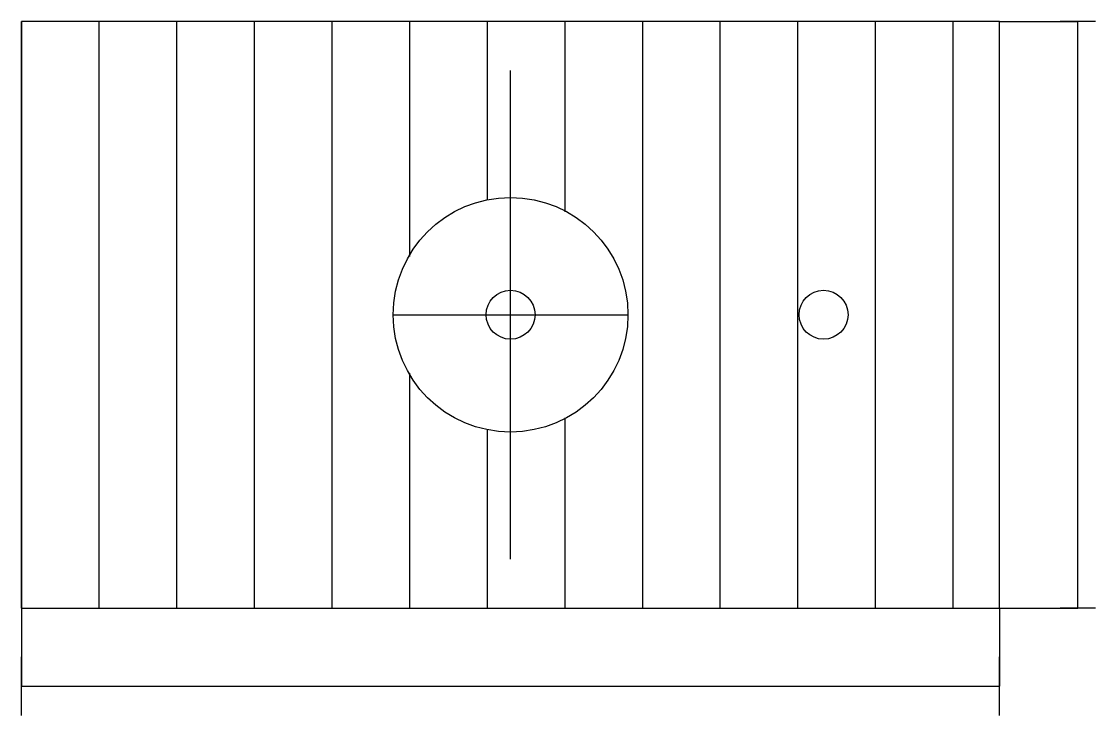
# Model space of a CAD drawing. Header units: metres. Extents: x 0 to 1.1, y -0.11 to 0.6.
import ezdxf

# ---------------------------------------------------------------- set-up
doc = ezdxf.new("R2010")
doc.units = ezdxf.units.M
doc.linetypes.add('CENTER', pattern=[2, 1.25, -0.25, 0.25, -0.25])
for name, color, linetype in [('CENTER', 3, 'CENTER'), ('DIMENSIONS', 7, 'CONTINUOUS'), ('PLATE', 7, 'CONTINUOUS'), ('SECTION', 8, 'CONTINUOUS'), ('SYMBOL', 7, 'CONTINUOUS')]:
    doc.layers.add(name, color=color, linetype=linetype)

# ---------------------------------------------------------------- blocks, each defined once
blk = doc.blocks.new('PIN_MARK')
at = {"layer": 'SYMBOL'}
blk.add_circle((0, 0), 0.025, dxfattribs=at)

msp = doc.modelspace()

# ---------------------------------------------------------------- hatches: boundary and pattern name
at = {"layer": 'SECTION'}
h = msp.add_hatch(dxfattribs=at)
h.set_pattern_fill('ANSI31', color=256, scale=0.025, angle=45)
h.paths.add_polyline_path([(0, 0), (1, 0), (1, 0.6), (0, 0.6)])
h.paths.add_polyline_path([(0.62, 0.3), (0.6162, 0.3298), (0.6052, 0.3578), (0.5875, 0.3821), (0.5643, 0.4013), (0.5371, 0.4141), (0.5075, 0.4198), (0.4775, 0.4179), (0.4489, 0.4086), (0.4235, 0.3925), (0.4029, 0.3705), (0.3884, 0.3442), (0.3809, 0.315), (0.3809, 0.285), (0.3884, 0.2558), (0.4029, 0.2295), (0.4235, 0.2075), (0.4489, 0.1914), (0.4775, 0.1821), (0.5075, 0.1802), (0.5371, 0.1859), (0.5643, 0.1987), (0.5875, 0.2179), (0.6052, 0.2422), (0.6162, 0.2702)], flags=16)

# ---------------------------------------------------------------- linework, layer by layer
at = {"layer": 'CENTER'}
msp.add_line((0.5, 0.05), (0.5, 0.55), dxfattribs=at)
at = {"layer": 'DIMENSIONS'}
for p, q in [((1, 0.6), (1.08, 0.6)), ((1.098, 0.6), (1.062, 0.6)), ((1.08, 0), (1.08, 0.6)), ((0.5, 0.3), (0.5, 0.42)), ((0.38, 0.3), (0.62, 0.3)), ((0, 0), (0, -0.08)), ((1, 0), (1, -0.08)), ((1, 0), (1.08, 0)), ((1.098, 0), (1.062, 0)), ((0, -0.11), (0, -0.05)), ((1, -0.11), (1, -0.05)), ((0, -0.08), (1, -0.08))]:
    msp.add_line(p, q, dxfattribs=at)
at = {"layer": 'PLATE'}
msp.add_lwpolyline([(0, 0), (1, 0), (1, 0.6), (0, 0.6)], close=True, dxfattribs=at)
msp.add_circle((0.5, 0.3), 0.12, dxfattribs=at)

# ---------------------------------------------------------------- block references
at = {"layer": 'SYMBOL'}
msp.add_blockref('PIN_MARK', (0.5, 0.3), dxfattribs=at)
at = {"layer": 'SYMBOL', "rotation": 90}
msp.add_blockref('PIN_MARK', (0.82, 0.3), dxfattribs=at)

doc.saveas('drawing.dxf')
